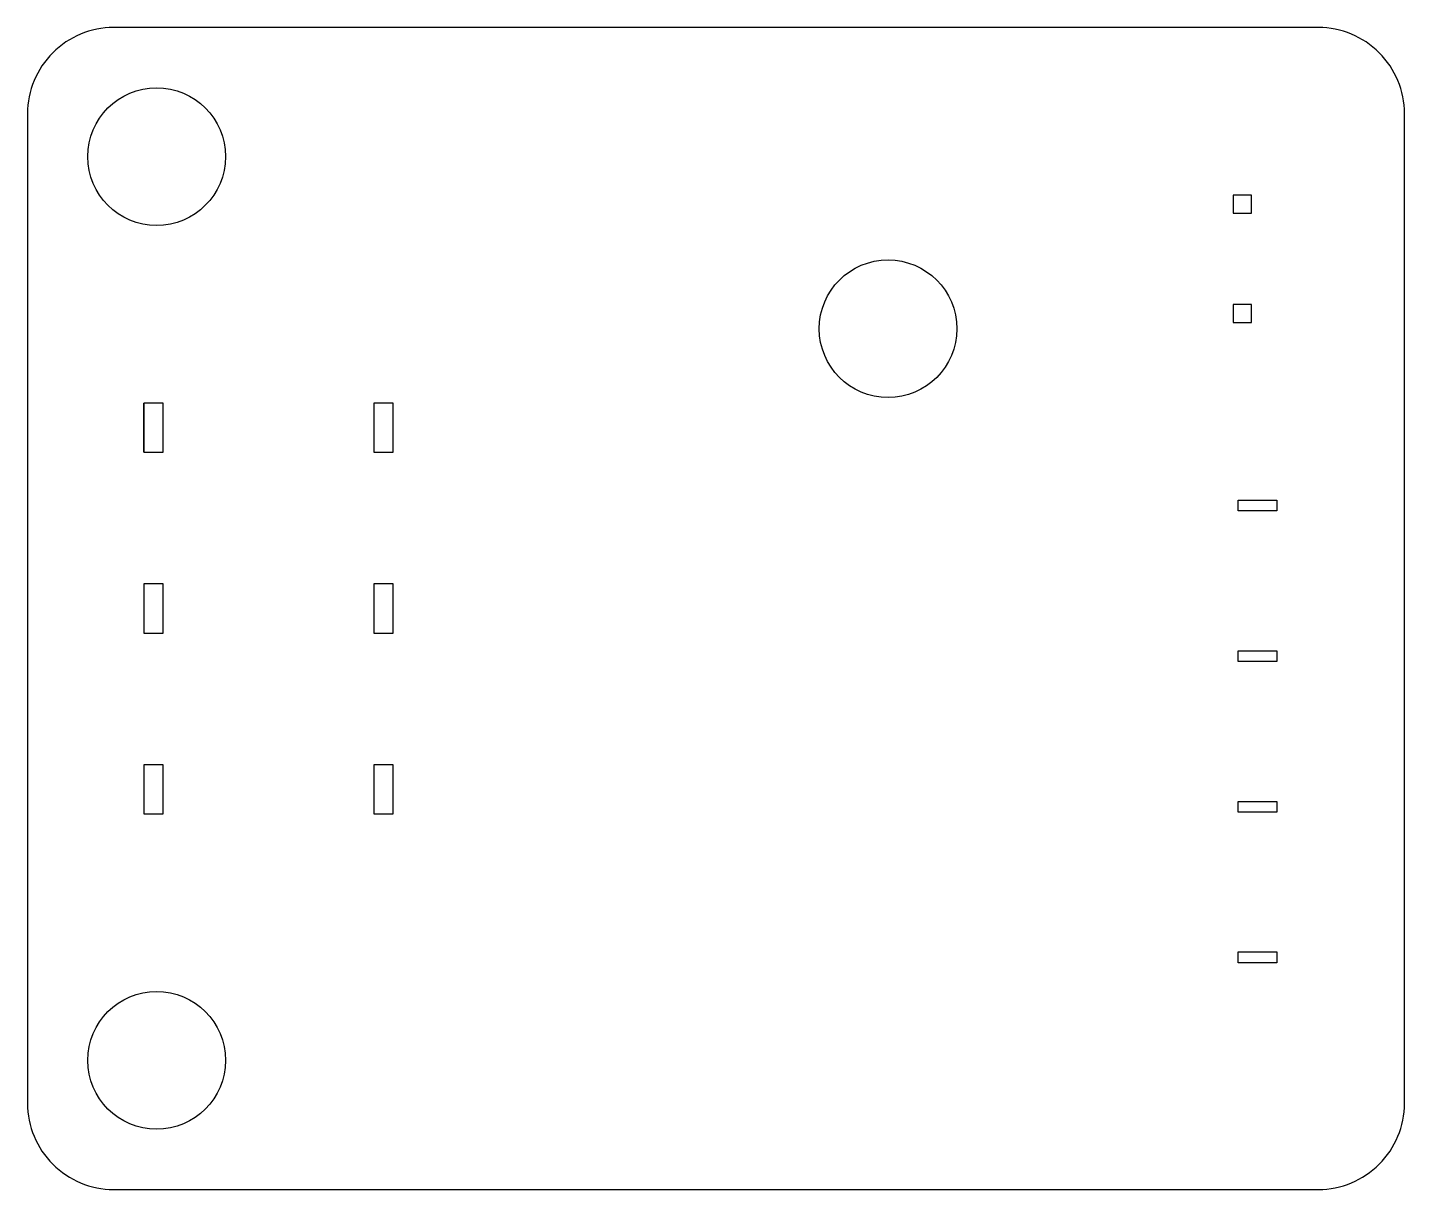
# Model space of a CAD drawing. Header units: millimetres. Extents: x -79.3 to -47.3, y 391.4 to 418.4.
import ezdxf

# ---------------------------------------------------------------- set-up
doc = ezdxf.new("R2010")
doc.units = ezdxf.units.MM
doc.layers.get('0').update_dxf_attribs({"linetype": 'CONTINUOUS'})

msp = doc.modelspace()

# ---------------------------------------------------------------- linework, layer by layer
msp.add_line((-76.56, 408.58), (-76.56, 409.72))
msp.add_lwpolyline([(-47.26, 416.45, 0.414214), (-49.26, 418.45), (-77.26, 418.45, 0.414214), (-79.26, 416.45), (-79.26, 393.45, 0.414214), (-77.26, 391.45), (-49.26, 391.45, 0.414214), (-47.26, 393.45)], format="xyb", close=True)
for points in [[(-50.817, 414.557), (-51.239, 414.557), (-51.239, 414.135), (-50.817, 414.135)], [(-50.817, 412.017), (-51.239, 412.017), (-51.239, 411.595), (-50.817, 411.595)], [(-76.11, 408.58), (-76.11, 409.72), (-76.56, 409.72), (-76.56, 408.58)], [(-70.76, 408.58), (-70.76, 409.72), (-71.21, 409.72), (-71.21, 408.58)], [(-51.125, 407.468), (-50.225, 407.468), (-50.225, 407.218), (-51.125, 407.218)], [(-76.11, 404.38), (-76.11, 405.52), (-76.56, 405.52), (-76.56, 404.38)], [(-70.76, 404.38), (-70.76, 405.52), (-71.21, 405.52), (-71.21, 404.38)], [(-51.125, 403.968), (-50.225, 403.968), (-50.225, 403.718), (-51.125, 403.718)], [(-76.11, 400.18), (-76.11, 401.32), (-76.56, 401.32), (-76.56, 400.18)], [(-70.76, 400.18), (-70.76, 401.32), (-71.21, 401.32), (-71.21, 400.18)], [(-51.125, 400.468), (-50.225, 400.468), (-50.225, 400.218), (-51.125, 400.218)], [(-51.125, 396.968), (-50.225, 396.968), (-50.225, 396.718), (-51.125, 396.718)]]:
    msp.add_lwpolyline(points, close=True)
for centre in [(-76.26, 415.45), (-59.26, 411.45), (-76.26, 394.45)]:
    msp.add_circle(centre, 1.6)

doc.saveas('drawing.dxf')
